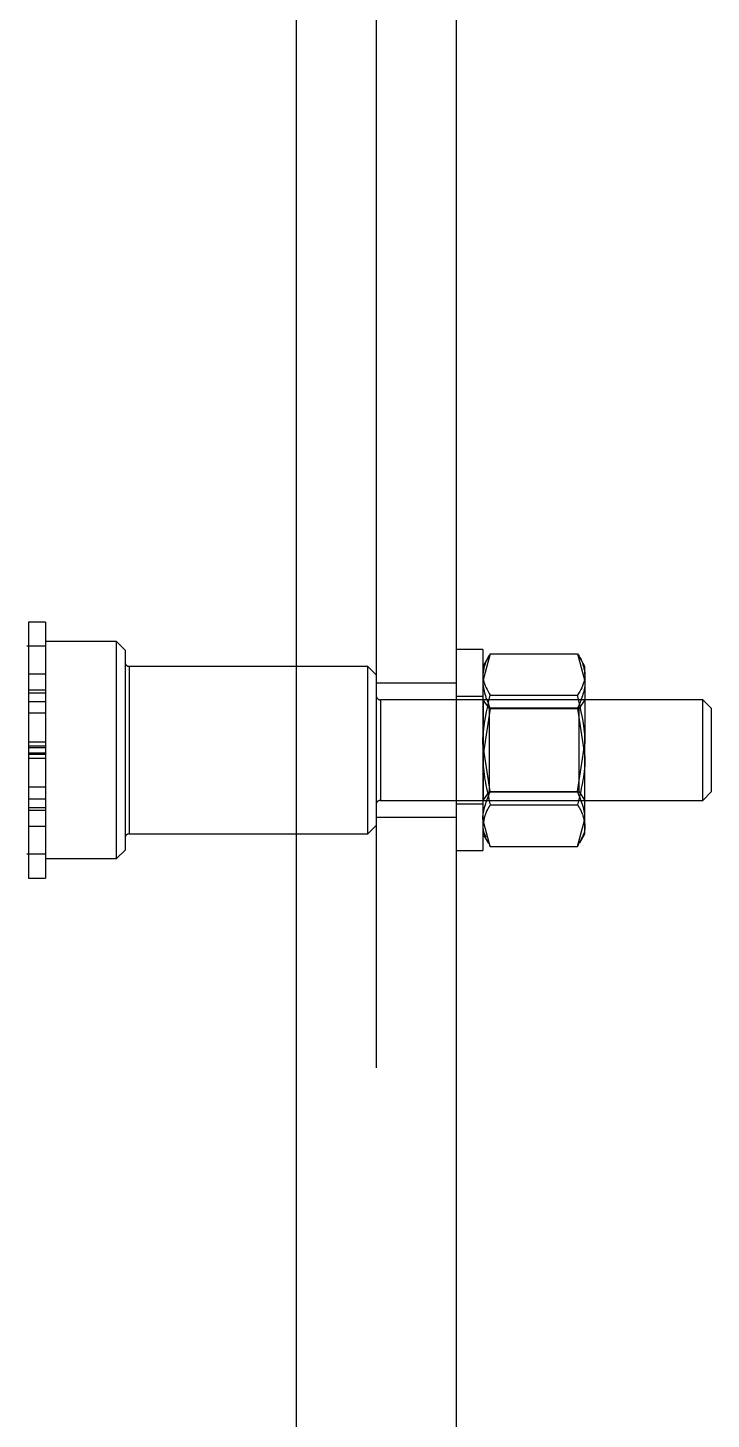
# Model space of a CAD drawing. Header units: metres. Extents: x 0 to 63075, y 0 to 44550.
# Drawn here: x 14158.7 to 14199.5, y 28815.4 to 28898.5 of the extents above; entities that cross this region are included whole.
import ezdxf

# ---------------------------------------------------------------- set-up
doc = ezdxf.new("R2010")
doc.units = ezdxf.units.M
doc.header["$LTSCALE"] = 75
doc.linetypes.add('HIDDEN2', pattern=[4.7625, 3.175, -1.5875])
for name, color, linetype in [('SDM', 7, 'Continuous'), ('SL4', 4, 'Continuous'), ('ST1', 7, 'HIDDEN2')]:
    doc.layers.add(name, color=color, linetype=linetype)

# ---------------------------------------------------------------- blocks, each defined once
blk = doc.blocks.new('A$Cb6dca9d5')
at = {"layer": 'SL4'}
for p, q in [((328.24, 1009.762), (328.24, 2334.737)), ((337.765, 2334.737), (337.765, 1009.762)), ((339.365, 2121.58), (337.765, 2121.58)), ((339.365, 2121.58), (339.365, 2120.997)), ((339.676, 2121.118), (339.365, 2120.58)), ((339.365, 2120.997), (339.365, 2109.58)), ((339.812, 2121.335), (345.018, 2121.335)), ((345.465, 2120.58), (345.154, 2121.118)), ((345.465, 2120.094), (345.465, 2120.58)), ((345.465, 2120.094), (345.465, 2115.975)), ((339.812, 2118.853), (345.018, 2118.853)), ((352.5, 2118.58), (345.465, 2118.58)), ((353, 2118.08), (352.5, 2118.58)), ((352.5, 2112.58), (352.5, 2118.58)), ((353, 2118.08), (353, 2113.08)), ((339.812, 2113.098), (339.365, 2115.975)), ((345.018, 2113.098), (345.465, 2115.975)), ((345.465, 2111.461), (345.465, 2115.975)), ((339.812, 2113.098), (345.018, 2113.098)), ((345.465, 2112.58), (352.5, 2112.58)), ((352.5, 2112.58), (353, 2113.08)), ((339.812, 2109.825), (339.365, 2111.461)), ((345.018, 2109.825), (345.465, 2111.461)), ((345.465, 2110.58), (345.465, 2111.461)), ((339.365, 2110.58), (339.676, 2110.042)), ((339.704, 2110.062), (339.812, 2109.825)), ((345.126, 2110.062), (345.018, 2109.825)), ((345.154, 2110.042), (345.465, 2110.58)), ((337.765, 2109.58), (339.365, 2109.58)), ((339.812, 2109.825), (345.018, 2109.825))]:
    blk.add_line(p, q, dxfattribs=at)
for points, knots in [([(339.812, 2121.335), (339.744, 2121.231), (339.482, 2120.827), (339.415, 2120.406), (339.365, 2120.094)], [0, 0, 0, 0, 0.257551, 1, 1, 1, 1]), ([(345.018, 2121.335), (345.086, 2121.231), (345.348, 2120.827), (345.415, 2120.406), (345.465, 2120.094)], [0, 0, 0, 0, 0.257551, 1, 1, 1, 1]), ([(339.365, 2120.094), (339.372, 2119.981), (339.396, 2119.561), (339.636, 2119.152), (339.812, 2118.853)], [0, 0, 0, 0, 0.2686336, 1, 1, 1, 1]), ([(345.465, 2120.094), (345.458, 2119.981), (345.434, 2119.561), (345.194, 2119.152), (345.018, 2118.853)], [0, 0, 0, 0, 0.2686336, 1, 1, 1, 1]), ([(339.365, 2115.975), (339.365, 2116.044), (339.372, 2117.015), (339.6, 2117.968), (339.812, 2118.853)], [0, 0, 0, 0, 0.070201, 1, 1, 1, 1]), ([(345.465, 2115.975), (345.465, 2116.044), (345.458, 2117.015), (345.23, 2117.968), (345.018, 2118.853)], [0, 0, 0, 0, 0.070201, 1, 1, 1, 1]), ([(339.365, 2111.461), (339.365, 2111.5), (339.372, 2112.053), (339.6, 2112.594), (339.812, 2113.098)], [0, 0, 0, 0, 0.070201, 1, 1, 1, 1]), ([(345.465, 2111.461), (345.465, 2111.5), (345.458, 2112.053), (345.23, 2112.594), (345.018, 2113.098)], [0, 0, 0, 0, 0.070201, 1, 1, 1, 1])]:
    blk.add_open_spline(points, degree=3, knots=knots, dxfattribs=at)
at = {"layer": 'ST1'}
for p, q in [((328.24, 1009.762), (328.24, 2334.737)), ((333.003, 2334.737), (333.003, 1009.762)), ((312.245, 2123.223), (312.245, 2107.937)), ((313.245, 2123.223), (312.245, 2123.223)), ((313.245, 2123.223), (313.245, 2107.937)), ((313.245, 2121.78), (312.145, 2121.78)), ((313.245, 2121.78), (312.245, 2121.78)), ((317.5, 2122.055), (313.245, 2122.055)), ((317.5, 2109.105), (317.5, 2122.055)), ((318, 2121.555), (317.5, 2122.055)), ((318, 2121.555), (318, 2109.605)), ((339.812, 2121.335), (339.365, 2119.699)), ((345.018, 2121.335), (345.465, 2119.699)), ((312.245, 2120.127), (313.245, 2120.127)), ((318.25, 2120.58), (318.25, 2110.627)), ((332.5, 2120.58), (318.25, 2120.58)), ((332.5, 2110.58), (332.5, 2120.58)), ((333, 2120.08), (332.5, 2120.58)), ((333, 2120.08), (333, 2111.08)), ((312.245, 2119.176), (313.245, 2119.176)), ((337.765, 2119.58), (333.003, 2119.58)), ((312.245, 2119.001), (313.245, 2119.001)), ((312.245, 2118.484), (313.245, 2118.484)), ((333.25, 2118.58), (333.25, 2112.58)), ((345.465, 2118.58), (333.25, 2118.58)), ((339.365, 2118.78), (337.765, 2118.78)), ((339.39, 2118.58), (339.365, 2118.58)), ((339.39, 2118.58), (339.39, 2118.289)), ((339.741, 2118.08), (339.39, 2118.58)), ((339.39, 2118.289), (339.39, 2112.58)), ((345.465, 2118.58), (345.115, 2118.08)), ((313.245, 2117.78), (312.245, 2117.78)), ((339.812, 2118.062), (339.365, 2115.185)), ((339.741, 2118.08), (339.741, 2113.08)), ((345.115, 2118.08), (339.741, 2118.08)), ((339.812, 2118.062), (345.018, 2118.062)), ((345.018, 2118.062), (345.465, 2115.185)), ((345.115, 2117.837), (345.115, 2118.08)), ((345.115, 2113.08), (345.115, 2117.837)), ((312.245, 2116.08), (313.245, 2116.08)), ((312.245, 2115.83), (313.245, 2115.83)), ((312.245, 2115.741), (313.245, 2115.741)), ((312.245, 2115.419), (313.245, 2115.419)), ((312.245, 2115.33), (313.245, 2115.33)), ((313.245, 2115.08), (312.245, 2115.08)), ((312.245, 2113.38), (313.245, 2113.38)), ((312.245, 2112.676), (313.245, 2112.676)), ((333.25, 2112.58), (345.465, 2112.58)), ((339.365, 2112.58), (339.39, 2112.58)), ((339.39, 2112.58), (339.741, 2113.08)), ((339.741, 2113.08), (345.115, 2113.08)), ((345.115, 2113.08), (345.465, 2112.58)), ((312.245, 2112.159), (313.245, 2112.159)), ((312.245, 2111.984), (313.245, 2111.984)), ((337.765, 2112.38), (339.365, 2112.38)), ((339.812, 2112.307), (345.018, 2112.307)), ((312.245, 2111.033), (313.245, 2111.033)), ((332.5, 2110.58), (333, 2111.08)), ((333.003, 2111.58), (337.765, 2111.58)), ((318.25, 2110.58), (332.5, 2110.58)), ((312.145, 2109.38), (313.245, 2109.38)), ((312.245, 2109.38), (313.245, 2109.38)), ((317.5, 2109.105), (318, 2109.605)), ((313.245, 2109.105), (317.5, 2109.105)), ((312.245, 2107.937), (313.245, 2107.937))]:
    blk.add_line(p, q, dxfattribs=at)
for centre, start, end in [((318.25, 2120.83), 180, 270), ((333.25, 2118.83), 180, 270), ((333.25, 2112.33), 90, 180), ((318.25, 2110.33), 90, 180)]:
    blk.add_arc(centre, 0.25, start, end, dxfattribs=at)
for points, knots in [([(339.365, 2119.699), (339.365, 2119.66), (339.372, 2119.107), (339.6, 2118.566), (339.812, 2118.062)], [0, 0, 0, 0, 0.070201, 1, 1, 1, 1]), ([(345.465, 2119.699), (345.465, 2119.66), (345.458, 2119.107), (345.23, 2118.566), (345.018, 2118.062)], [0, 0, 0, 0, 0.070201, 1, 1, 1, 1]), ([(339.365, 2115.185), (339.365, 2115.116), (339.372, 2114.145), (339.6, 2113.192), (339.812, 2112.307)], [0, 0, 0, 0, 0.070201, 1, 1, 1, 1]), ([(345.465, 2115.185), (345.465, 2115.116), (345.458, 2114.145), (345.23, 2113.192), (345.018, 2112.307)], [0, 0, 0, 0, 0.070201, 1, 1, 1, 1]), ([(339.812, 2112.307), (339.744, 2112.203), (339.482, 2111.798), (339.415, 2111.378), (339.365, 2111.066)], [0, 0, 0, 0, 0.257551, 1, 1, 1, 1]), ([(345.018, 2112.307), (345.086, 2112.203), (345.348, 2111.798), (345.415, 2111.378), (345.465, 2111.066)], [0, 0, 0, 0, 0.257551, 1, 1, 1, 1]), ([(339.365, 2111.066), (339.367, 2110.953), (339.372, 2110.721), (339.496, 2110.496), (339.559, 2110.381)], [0, 0, 0, 0, 0.488501, 1, 1, 1, 1]), ([(345.465, 2111.066), (345.46, 2110.953), (345.443, 2110.613), (345.253, 2110.283), (345.126, 2110.062)], [0, 0, 0, 0, 0.332546, 1, 1, 1, 1])]:
    blk.add_open_spline(points, degree=3, knots=knots, dxfattribs=at)

msp = doc.modelspace()

# ---------------------------------------------------------------- block references
at = {"layer": 'SDM'}
msp.add_blockref('A$Cb6dca9d5', (13846.469, 26739.769), dxfattribs=at)

doc.saveas('drawing.dxf')
